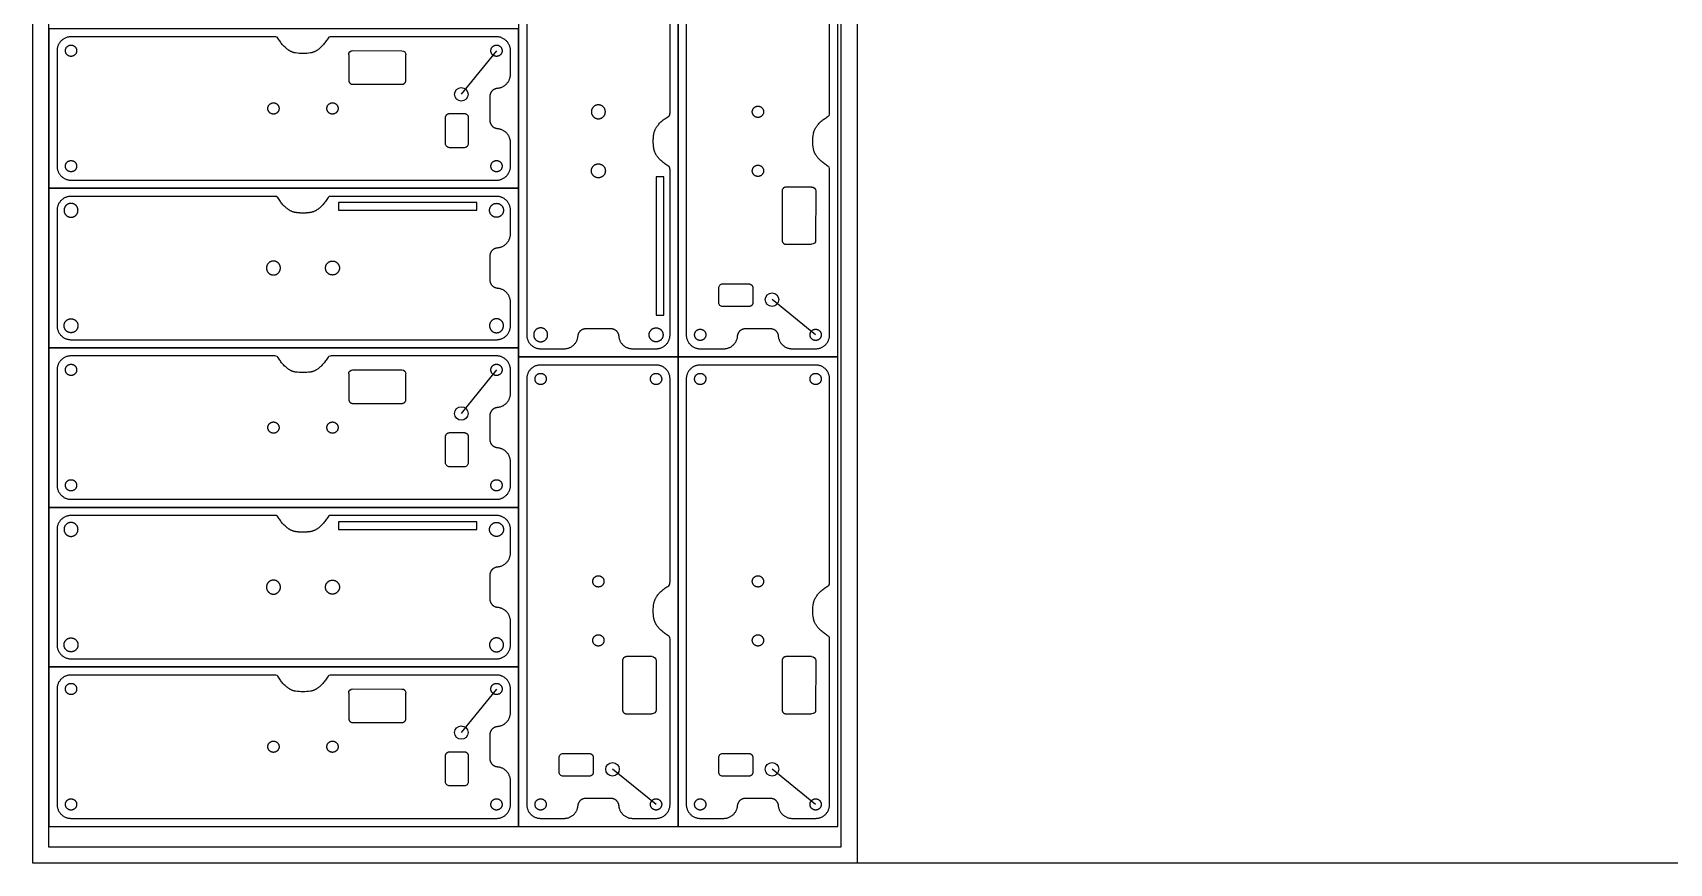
# Model space of a CAD drawing. Header units: millimetres. Extents: x 0 to 6370, y -460 to 1639.
# Drawn here: x 2439 to 3044, y 286 to 593 of the extents above; entities that cross this region are included whole.
import ezdxf

# ---------------------------------------------------------------- set-up
doc = ezdxf.new("R2010")
doc.units = ezdxf.units.MM
doc.layers.add('Default', color=7, linetype='Continuous', true_color=0x000000)
doc.layers.add('ESP', color=7, linetype='Continuous', true_color=0x000000)

msp = doc.modelspace()

# ---------------------------------------------------------------- linework, layer by layer
at = {"layer": 'Default', "color": 5}
for p, q in [((2447.58, 586.02), (2447.58, 543.34)), ((2615.22, 577.34), (2615.22, 586.02)), ((2607.72, 560.16), (2607.72, 569.21)), ((2615.22, 543.34), (2615.22, 552.02)), ((2447.58, 527.02), (2447.58, 484.34)), ((2615.22, 518.34), (2615.22, 527.02)), ((2607.72, 501.16), (2607.72, 510.21)), ((2615.22, 484.34), (2615.22, 493.02)), ((2643.19, 483.32), (2652.24, 483.32)), ((2702.19, 483.32), (2711.24, 483.32)), ((2626.38, 475.82), (2635.06, 475.82)), ((2660.38, 475.82), (2669.06, 475.82)), ((2685.38, 475.82), (2694.06, 475.82)), ((2719.38, 475.82), (2728.06, 475.82)), ((2447.58, 468.02), (2447.58, 425.34)), ((2615.22, 459.34), (2615.22, 468.02)), ((2669.06, 469.82), (2626.38, 469.82)), ((2728.06, 469.82), (2685.38, 469.82)), ((2607.72, 442.16), (2607.72, 451.21)), ((2615.22, 425.34), (2615.22, 434.02)), ((2447.58, 409.02), (2447.58, 366.34)), ((2615.22, 400.34), (2615.22, 409.02)), ((2607.72, 383.16), (2607.72, 392.21)), ((2615.22, 366.34), (2615.22, 375.02)), ((2447.58, 350.02), (2447.58, 307.34)), ((2615.22, 341.34), (2615.22, 350.02)), ((2607.72, 324.16), (2607.72, 333.21)), ((2615.22, 307.34), (2615.22, 316.02)), ((2643.19, 309.68), (2652.24, 309.68)), ((2702.19, 309.68), (2711.24, 309.68)), ((2626.38, 302.18), (2635.06, 302.18)), ((2660.38, 302.18), (2669.06, 302.18)), ((2685.38, 302.18), (2694.06, 302.18)), ((2719.38, 302.18), (2728.06, 302.18))]:
    msp.add_line(p, q, dxfattribs=at)
at = {"layer": 'Default', "color": 1}
for p, q in [((2555.42, 584.52), (2555.42, 575.11)), ((2576.58, 575.11), (2576.58, 584.52)), ((2556.92, 573.61), (2575.08, 573.61)), ((2592.72, 562.81), (2598.12, 562.81)), ((2715.65, 534.12), (2715.65, 515.95)), ((2726.56, 535.62), (2717.15, 535.62)), ((2717.15, 514.45), (2726.56, 514.45)), ((2704.84, 498.31), (2704.84, 492.91)), ((2555.42, 466.52), (2555.42, 457.11)), ((2576.58, 457.11), (2576.58, 466.52)), ((2556.92, 455.61), (2575.08, 455.61)), ((2592.72, 444.81), (2598.12, 444.81)), ((2656.65, 360.48), (2656.65, 342.32)), ((2667.56, 361.98), (2658.15, 361.98)), ((2715.65, 360.48), (2715.65, 342.32)), ((2726.56, 361.98), (2717.15, 361.98)), ((2555.42, 348.52), (2555.42, 339.11)), ((2576.58, 339.11), (2576.58, 348.52)), ((2658.15, 340.82), (2667.56, 340.82)), ((2717.15, 340.82), (2726.56, 340.82)), ((2556.92, 337.61), (2575.08, 337.61)), ((2592.72, 326.81), (2598.12, 326.81)), ((2645.84, 324.68), (2645.84, 319.28)), ((2704.84, 324.68), (2704.84, 319.28))]:
    msp.add_line(p, q, dxfattribs=at)
at = {"layer": 'Default', "color": 5}
for points in [[(2621.22, 638.29), (2621.22, 480.98)], [(2674.22, 563.45), (2674.22, 638.29)], [(2680.22, 638.29), (2680.22, 480.98)], [(2733.22, 563.45), (2733.22, 638.29)], [(2527.58, 591.18), (2452.74, 591.18)], [(2610.06, 591.18), (2549.42, 591.18)], [(2674.22, 480.98), (2674.22, 541.62)], [(2733.22, 480.98), (2733.22, 541.62)], [(2452.74, 538.18), (2610.06, 538.18)], [(2527.58, 532.18), (2452.74, 532.18)], [(2610.06, 532.18), (2549.42, 532.18)], [(2452.74, 479.18), (2610.06, 479.18)], [(2527.58, 473.18), (2452.74, 473.18)], [(2610.06, 473.18), (2549.42, 473.18)], [(2621.22, 464.66), (2621.22, 307.34)], [(2674.22, 389.82), (2674.22, 464.66)], [(2680.22, 464.66), (2680.22, 307.34)], [(2733.22, 389.82), (2733.22, 464.66)], [(2452.74, 420.18), (2610.06, 420.18)], [(2527.58, 414.18), (2452.74, 414.18)], [(2610.06, 414.18), (2549.42, 414.18)], [(2674.22, 307.34), (2674.22, 367.98)], [(2733.22, 307.34), (2733.22, 367.98)], [(2452.74, 361.18), (2610.06, 361.18)], [(2527.58, 355.18), (2452.74, 355.18)], [(2610.06, 355.18), (2549.42, 355.18)], [(2452.74, 302.18), (2610.06, 302.18)]]:
    msp.add_lwpolyline(points, dxfattribs=at)
at = {"layer": 'Default', "color": 1}
for points in [[(2599.62, 561.31), (2599.62, 551.68, -0.414214), (2598.12, 550.18), (2592.72, 550.18, -0.414214), (2591.22, 551.68), (2591.22, 561.31)], [(2703.34, 491.41), (2693.72, 491.41, -0.414214), (2692.22, 492.91), (2692.22, 498.31, -0.414214), (2693.72, 499.81), (2703.34, 499.81)], [(2599.62, 443.31), (2599.62, 433.68, -0.414214), (2598.12, 432.18), (2592.72, 432.18, -0.414214), (2591.22, 433.68), (2591.22, 443.31)], [(2599.62, 325.31), (2599.62, 315.68, -0.414214), (2598.12, 314.18), (2592.72, 314.18, -0.414214), (2591.22, 315.68), (2591.22, 325.31)], [(2644.34, 317.78), (2634.72, 317.78, -0.414214), (2633.22, 319.28), (2633.22, 324.68, -0.414214), (2634.72, 326.18), (2644.34, 326.18)], [(2703.34, 317.78), (2693.72, 317.78, -0.414214), (2692.22, 319.28), (2692.22, 324.68, -0.414214), (2693.72, 326.18), (2703.34, 326.18)]]:
    msp.add_lwpolyline(points, format="xyb", dxfattribs=at)
for points in [[(2671.91, 488.3), (2671.91, 539.45), (2669.06, 539.45), (2669.06, 488.3)], [(2602.73, 529.87), (2551.58, 529.87), (2551.58, 527.02), (2602.73, 527.02)], [(2602.73, 411.87), (2551.58, 411.87), (2551.58, 409.02), (2602.73, 409.02)]]:
    msp.add_lwpolyline(points, close=True, dxfattribs=at)
at = {"layer": 'Default', "color": 5}
for centre, radius, start, end in [((2527.58, 580.73), 10.45, 84.95302, 90), ((2528.42, 590.23), 0.914, 31.45347, 84.95302), ((2548.58, 590.23), 0.914, 95.04787, 148.54652), ((2549.42, 580.73), 10.45, 90, 95.04787), ((2722.76, 563.45), 10.45, 354.95302, 0), ((2732.27, 562.61), 0.914, 301.45347, 354.95302), ((2732.27, 542.46), 0.914, 5.04787, 58.54652), ((2722.77, 541.62), 10.45, 0, 5.04787), ((2527.58, 462.73), 10.45, 84.95302, 90), ((2528.42, 472.23), 0.914, 31.45347, 84.95302), ((2548.58, 472.23), 0.914, 95.04787, 148.54652), ((2549.42, 462.73), 10.45, 90, 95.04787), ((2673.27, 388.98), 0.914, 301.45347, 354.95302), ((2663.76, 389.82), 10.45, 354.95302, 0), ((2732.27, 388.98), 0.914, 301.45347, 354.95302), ((2722.76, 389.82), 10.45, 354.95302, 0), ((2673.27, 368.82), 0.914, 5.04787, 58.54652), ((2732.27, 368.82), 0.914, 5.04787, 58.54652), ((2663.77, 367.98), 10.45, 0, 5.04787), ((2722.77, 367.98), 10.45, 0, 5.04787), ((2527.58, 344.73), 10.45, 84.95302, 90), ((2528.42, 354.23), 0.914, 31.45347, 84.95302), ((2548.58, 354.23), 0.914, 95.04787, 148.54652), ((2549.42, 344.73), 10.45, 90, 95.04787)]:
    msp.add_arc(centre, radius, start, end, dxfattribs=at)
at = {"layer": 'Default', "color": 5, "extrusion": (0, 0, -1)}
for centre, start, end in [((-2538.5, 602.23), 270, 279.15508), ((-2538.5, 602.23), 260.84491, 270), ((-2744.26, 552.53), 0, 9.15508), ((-2744.26, 552.53), 350.84491, 0), ((-2538.5, 484.23), 270, 279.15508), ((-2538.5, 484.23), 260.84491, 270), ((-2685.26, 378.9), 0, 9.15508), ((-2744.26, 378.9), 0, 9.15508), ((-2685.26, 378.9), 350.84491, 0), ((-2744.26, 378.9), 350.84491, 0), ((-2538.5, 366.23), 270, 279.15508), ((-2538.5, 366.23), 260.84491, 270)]:
    msp.add_arc(centre, 17.24, start, end, dxfattribs=at)
at = {"layer": 'Default', "color": 1, "extrusion": (0, 0, -1)}
for centre, start, end in [((-2556.92, 584.58), 357.96013, 87.96013), ((-2575.08, 584.52), 90, 180), ((-2726.61, 534.12), 87.96013, 177.96013), ((-2726.56, 515.95), 180, 270), ((-2556.92, 466.58), 357.96013, 87.96013), ((-2575.08, 466.52), 90, 180), ((-2667.61, 360.48), 87.96013, 177.96013), ((-2726.61, 360.48), 87.96013, 177.96013), ((-2556.92, 348.58), 357.96013, 87.96013), ((-2575.08, 348.52), 90, 180), ((-2667.56, 342.32), 180, 270), ((-2726.56, 342.32), 180, 270)]:
    msp.add_arc(centre, 1.5, start, end, dxfattribs=at)
at = {"layer": 'Default', "color": 5}
for points, weights in [([(2452.74, 591.18), (2447.58, 591.18), (2447.58, 586.02)], [1, 0.707106781187, 1]), ([(2527.58, 591.18), (2527.58, 591.18), (2527.58, 591.18)], [0.999994862295, 0.999996238669, 0.999997615138]), ([(2535.76, 585.2), (2532.22, 585.77), (2529.2, 590.71)], [1, 0.979064273689, 1]), ([(2547.8, 590.71), (2544.78, 585.77), (2541.24, 585.2)], [1.00000237525, 0.979066609271, 1.00000237525]), ([(2615.22, 586.02), (2615.22, 591.18), (2610.06, 591.18)], [1, 0.707106781187, 1]), ([(2610.47, 572.2), (2615.22, 572.58), (2615.22, 577.34)], [1, 0.735061629416, 1]), ([(2607.72, 569.21), (2607.72, 571.98), (2610.47, 572.2)], [1, 0.735061629416, 1]), ([(2674.18, 562.53), (2674.22, 562.99), (2674.22, 563.45)], [1, 0.999030253958, 1]), ([(2674.22, 563.45), (2674.22, 563.45), (2674.22, 563.45)], [0.999994862204, 0.999996238624, 0.999997615138]), ([(2733.22, 563.45), (2733.22, 563.45), (2733.22, 563.45)], [0.999994862295, 0.999996238669, 0.999997615138]), ([(2610.47, 557.17), (2607.72, 557.39), (2607.72, 560.16)], [1, 0.735061629416, 1]), ([(2615.22, 552.02), (2615.22, 556.78), (2610.47, 557.17)], [1, 0.735061629416, 1]), ([(2668.24, 555.28), (2668.81, 558.82), (2673.74, 561.83)], [1, 0.979064273689, 1]), ([(2673.74, 561.83), (2674.14, 562.07), (2674.18, 562.53)], [1, 0.89298073496, 1]), ([(2727.24, 555.28), (2727.81, 558.82), (2732.74, 561.83)], [1, 0.979064273689, 1]), ([(2668.02, 552.53), (2668.02, 553.91), (2668.24, 555.28)], [1, 0.996810239212, 1]), ([(2668.24, 549.79), (2668.02, 551.15), (2668.02, 552.53)], [1, 0.996810235292, 1]), ([(2673.74, 543.24), (2668.81, 546.25), (2668.24, 549.79)], [1.00000237525, 0.979066609271, 1.00000237525]), ([(2732.74, 543.24), (2727.81, 546.25), (2727.24, 549.79)], [1.00000237525, 0.979066609271, 1.00000237525]), ([(2447.58, 543.34), (2447.58, 538.18), (2452.74, 538.18)], [1, 0.707106781187, 1]), ([(2610.06, 538.18), (2615.22, 538.18), (2615.22, 543.34)], [1, 0.707106781187, 1]), ([(2674.18, 542.54), (2674.14, 543), (2673.74, 543.24)], [1, 0.892984221784, 1]), ([(2674.22, 541.62), (2674.22, 542.08), (2674.18, 542.54)], [1, 0.999029913385, 1]), ([(2452.74, 532.18), (2447.58, 532.18), (2447.58, 527.02)], [1, 0.707106781187, 1]), ([(2528.5, 532.14), (2528.04, 532.18), (2527.58, 532.18)], [1, 0.999030253958, 1]), ([(2527.58, 532.18), (2527.58, 532.18), (2527.58, 532.18)], [0.999994862204, 0.999996238624, 0.999997615138]), ([(2529.2, 531.71), (2528.96, 532.1), (2528.5, 532.14)], [1, 0.89298073496, 1]), ([(2535.76, 526.2), (2532.22, 526.77), (2529.2, 531.71)], [1, 0.979064273689, 1]), ([(2547.8, 531.71), (2544.78, 526.77), (2541.24, 526.2)], [1.00000237525, 0.979066609271, 1.00000237525]), ([(2548.5, 532.14), (2548.04, 532.1), (2547.8, 531.71)], [1, 0.892984221784, 1]), ([(2549.42, 532.18), (2548.96, 532.18), (2548.5, 532.14)], [1, 0.999029913385, 1]), ([(2615.22, 527.02), (2615.22, 532.18), (2610.06, 532.18)], [1, 0.707106781187, 1]), ([(2615.22, 527.02), (2615.22, 532.18), (2610.06, 532.18)], [1, 0.707106781187, 1]), ([(2538.5, 525.99), (2537.12, 525.99), (2535.76, 526.2)], [1, 0.996810239212, 1]), ([(2541.24, 526.2), (2539.88, 525.99), (2538.5, 525.99)], [1, 0.996810235292, 1]), ([(2610.47, 513.2), (2615.22, 513.58), (2615.22, 518.34)], [1, 0.735061629416, 1]), ([(2607.72, 510.21), (2607.72, 512.98), (2610.47, 513.2)], [1, 0.735061629416, 1]), ([(2610.47, 498.17), (2607.72, 498.39), (2607.72, 501.16)], [1, 0.735061629416, 1]), ([(2615.22, 493.02), (2615.22, 497.78), (2610.47, 498.17)], [1, 0.735061629416, 1]), ([(2447.58, 484.34), (2447.58, 479.18), (2452.74, 479.18)], [1, 0.707106781187, 1]), ([(2610.06, 479.18), (2615.22, 479.18), (2615.22, 484.34)], [1, 0.707106781187, 1]), ([(2621.22, 480.98), (2621.22, 475.82), (2626.38, 475.82)], [1, 0.707106781187, 1]), ([(2635.06, 475.82), (2639.82, 475.82), (2640.2, 480.56)], [1, 0.735061629416, 1]), ([(2640.2, 480.56), (2640.42, 483.32), (2643.19, 483.32)], [1, 0.735061629416, 1]), ([(2652.24, 483.32), (2655.01, 483.32), (2655.23, 480.56)], [1, 0.735061629416, 1]), ([(2655.23, 480.56), (2655.62, 475.82), (2660.38, 475.82)], [1, 0.735061629416, 1]), ([(2669.06, 475.82), (2674.22, 475.82), (2674.22, 480.98)], [1, 0.707106781187, 1]), ([(2669.06, 475.82), (2674.22, 475.82), (2674.22, 480.98)], [1, 0.707106781187, 1]), ([(2680.22, 480.98), (2680.22, 475.82), (2685.38, 475.82)], [1, 0.707106781187, 1]), ([(2694.06, 475.82), (2698.82, 475.82), (2699.2, 480.56)], [1, 0.735061629416, 1]), ([(2699.2, 480.56), (2699.42, 483.32), (2702.19, 483.32)], [1, 0.735061629416, 1]), ([(2711.24, 483.32), (2714.01, 483.32), (2714.23, 480.56)], [1, 0.735061629416, 1]), ([(2714.23, 480.56), (2714.62, 475.82), (2719.38, 475.82)], [1, 0.735061629416, 1]), ([(2728.06, 475.82), (2733.22, 475.82), (2733.22, 480.98)], [1, 0.707106781187, 1]), ([(2452.74, 473.18), (2447.58, 473.18), (2447.58, 468.02)], [1, 0.707106781187, 1]), ([(2527.58, 473.18), (2527.58, 473.18), (2527.58, 473.18)], [0.999994862295, 0.999996238669, 0.999997615138]), ([(2535.76, 467.2), (2532.22, 467.77), (2529.2, 472.71)], [1, 0.979064273689, 1]), ([(2547.8, 472.71), (2544.78, 467.77), (2541.24, 467.2)], [1.00000237525, 0.979066609271, 1.00000237525]), ([(2615.22, 468.02), (2615.22, 473.18), (2610.06, 473.18)], [1, 0.707106781187, 1]), ([(2626.38, 469.82), (2621.22, 469.82), (2621.22, 464.66)], [1, 0.707106781187, 1]), ([(2674.22, 464.66), (2674.22, 469.82), (2669.06, 469.82)], [1, 0.707106781187, 1]), ([(2685.38, 469.82), (2680.22, 469.82), (2680.22, 464.66)], [1, 0.707106781187, 1]), ([(2733.22, 464.66), (2733.22, 469.82), (2728.06, 469.82)], [1, 0.707106781187, 1]), ([(2607.72, 451.21), (2607.72, 453.98), (2610.47, 454.2)], [1, 0.735061629416, 1]), ([(2610.47, 454.2), (2615.22, 454.58), (2615.22, 459.34)], [1, 0.735061629416, 1]), ([(2610.47, 439.17), (2607.72, 439.39), (2607.72, 442.16)], [1, 0.735061629416, 1]), ([(2615.22, 434.02), (2615.22, 438.78), (2610.47, 439.17)], [1, 0.735061629416, 1]), ([(2447.58, 425.34), (2447.58, 420.18), (2452.74, 420.18)], [1, 0.707106781187, 1]), ([(2610.06, 420.18), (2615.22, 420.18), (2615.22, 425.34)], [1, 0.707106781187, 1]), ([(2452.74, 414.18), (2447.58, 414.18), (2447.58, 409.02)], [1, 0.707106781187, 1]), ([(2528.5, 414.14), (2528.04, 414.18), (2527.58, 414.18)], [1, 0.999030253958, 1]), ([(2527.58, 414.18), (2527.58, 414.18), (2527.58, 414.18)], [0.999994862204, 0.999996238624, 0.999997615138]), ([(2529.2, 413.71), (2528.96, 414.1), (2528.5, 414.14)], [1, 0.89298073496, 1]), ([(2535.76, 408.2), (2532.22, 408.77), (2529.2, 413.71)], [1, 0.979064273689, 1]), ([(2547.8, 413.71), (2544.78, 408.77), (2541.24, 408.2)], [1.00000237525, 0.979066609271, 1.00000237525]), ([(2548.5, 414.14), (2548.04, 414.1), (2547.8, 413.71)], [1, 0.892984221784, 1]), ([(2549.42, 414.18), (2548.96, 414.18), (2548.5, 414.14)], [1, 0.999029913385, 1]), ([(2615.22, 409.02), (2615.22, 414.18), (2610.06, 414.18)], [1, 0.707106781187, 1]), ([(2615.22, 409.02), (2615.22, 414.18), (2610.06, 414.18)], [1, 0.707106781187, 1]), ([(2538.5, 407.99), (2537.12, 407.99), (2535.76, 408.2)], [1, 0.996810239212, 1]), ([(2541.24, 408.2), (2539.88, 407.99), (2538.5, 407.99)], [1, 0.996810235292, 1]), ([(2610.47, 395.2), (2615.22, 395.58), (2615.22, 400.34)], [1, 0.735061629416, 1]), ([(2607.72, 392.21), (2607.72, 394.98), (2610.47, 395.2)], [1, 0.735061629416, 1]), ([(2668.24, 381.64), (2668.81, 385.18), (2673.74, 388.2)], [1, 0.979064273689, 1]), ([(2674.22, 389.82), (2674.22, 389.82), (2674.22, 389.82)], [0.999994862295, 0.999996238669, 0.999997615138]), ([(2727.24, 381.64), (2727.81, 385.18), (2732.74, 388.2)], [1, 0.979064273689, 1]), ([(2733.22, 389.82), (2733.22, 389.82), (2733.22, 389.82)], [0.999994862295, 0.999996238669, 0.999997615138]), ([(2610.47, 380.17), (2607.72, 380.39), (2607.72, 383.16)], [1, 0.735061629416, 1]), ([(2615.22, 375.02), (2615.22, 379.78), (2610.47, 380.17)], [1, 0.735061629416, 1]), ([(2673.74, 369.6), (2668.81, 372.62), (2668.24, 376.16)], [1.00000237525, 0.979066609271, 1.00000237525]), ([(2732.74, 369.6), (2727.81, 372.62), (2727.24, 376.16)], [1.00000237525, 0.979066609271, 1.00000237525]), ([(2447.58, 366.34), (2447.58, 361.18), (2452.74, 361.18)], [1, 0.707106781187, 1]), ([(2610.06, 361.18), (2615.22, 361.18), (2615.22, 366.34)], [1, 0.707106781187, 1]), ([(2452.74, 355.18), (2447.58, 355.18), (2447.58, 350.02)], [1, 0.707106781187, 1]), ([(2527.58, 355.18), (2527.58, 355.18), (2527.58, 355.18)], [0.999994862295, 0.999996238669, 0.999997615138]), ([(2535.76, 349.2), (2532.22, 349.77), (2529.2, 354.71)], [1, 0.979064273689, 1]), ([(2547.8, 354.71), (2544.78, 349.77), (2541.24, 349.2)], [1.00000237525, 0.979066609271, 1.00000237525]), ([(2615.22, 350.02), (2615.22, 355.18), (2610.06, 355.18)], [1, 0.707106781187, 1]), ([(2610.47, 336.2), (2615.22, 336.58), (2615.22, 341.34)], [1, 0.735061629416, 1]), ([(2607.72, 333.21), (2607.72, 335.98), (2610.47, 336.2)], [1, 0.735061629416, 1]), ([(2610.47, 321.17), (2607.72, 321.39), (2607.72, 324.16)], [1, 0.735061629416, 1]), ([(2615.22, 316.02), (2615.22, 320.78), (2610.47, 321.17)], [1, 0.735061629416, 1]), ([(2640.2, 306.93), (2640.42, 309.68), (2643.19, 309.68)], [1, 0.735061629416, 1]), ([(2652.24, 309.68), (2655.01, 309.68), (2655.23, 306.93)], [1, 0.735061629416, 1]), ([(2699.2, 306.93), (2699.42, 309.68), (2702.19, 309.68)], [1, 0.735061629416, 1]), ([(2711.24, 309.68), (2714.01, 309.68), (2714.23, 306.93)], [1, 0.735061629416, 1]), ([(2447.58, 307.34), (2447.58, 302.18), (2452.74, 302.18)], [1, 0.707106781187, 1]), ([(2610.06, 302.18), (2615.22, 302.18), (2615.22, 307.34)], [1, 0.707106781187, 1]), ([(2621.22, 307.34), (2621.22, 302.18), (2626.38, 302.18)], [1, 0.707106781187, 1]), ([(2635.06, 302.18), (2639.82, 302.18), (2640.2, 306.93)], [1, 0.735061629416, 1]), ([(2655.23, 306.93), (2655.62, 302.18), (2660.38, 302.18)], [1, 0.735061629416, 1]), ([(2669.06, 302.18), (2674.22, 302.18), (2674.22, 307.34)], [1, 0.707106781187, 1]), ([(2680.22, 307.34), (2680.22, 302.18), (2685.38, 302.18)], [1, 0.707106781187, 1]), ([(2694.06, 302.18), (2698.82, 302.18), (2699.2, 306.93)], [1, 0.735061629416, 1]), ([(2714.23, 306.93), (2714.62, 302.18), (2719.38, 302.18)], [1, 0.735061629416, 1]), ([(2728.06, 302.18), (2733.22, 302.18), (2733.22, 307.34)], [1, 0.707106781187, 1])]:
    msp.add_rational_spline(points, weights, degree=2, dxfattribs=at)
at = {"layer": 'Default', "color": 1}
for points, knots in [([(2450.66, 586.02), (2450.66, 583.94), (2452.74, 583.94), (2454.82, 583.94), (2454.82, 586.02), (2454.82, 588.11), (2452.74, 588.11), (2450.66, 588.11), (2450.66, 586.02)], [0, 0, 0, 3.271655, 3.271655, 6.543309, 6.543309, 9.814964, 9.814964, 13.086618, 13.086618, 13.086618]), ([(2607.97, 586.02), (2607.97, 583.94), (2610.06, 583.94), (2612.14, 583.94), (2612.14, 586.02), (2612.14, 588.11), (2610.06, 588.11), (2607.97, 588.11), (2607.97, 586.02)], [0, 0, 0, 3.271655, 3.271655, 6.543309, 6.543309, 9.814964, 9.814964, 13.086618, 13.086618, 13.086618]), ([(2525.51, 564.68), (2525.51, 562.6), (2527.59, 562.6), (2529.67, 562.6), (2529.67, 564.68), (2529.67, 566.76), (2527.59, 566.76), (2525.51, 566.76), (2525.51, 564.68)], [0, 0, 0, 3.271655, 3.271655, 6.543309, 6.543309, 9.814964, 9.814964, 13.086618, 13.086618, 13.086618]), ([(2547.33, 564.68), (2547.33, 562.6), (2549.41, 562.6), (2551.49, 562.6), (2551.49, 564.68), (2551.49, 566.76), (2549.41, 566.76), (2547.33, 566.76), (2547.33, 564.68)], [0, 0, 0, 3.271655, 3.271655, 6.543309, 6.543309, 9.814964, 9.814964, 13.086618, 13.086618, 13.086618]), ([(2647.72, 566.02), (2650.3, 566.02), (2650.3, 563.44), (2650.3, 560.86), (2647.72, 560.86), (2645.14, 560.86), (2645.14, 563.44), (2645.14, 566.02), (2647.72, 566.02)], [0, 0, 0, 4.052164, 4.052164, 8.104327, 8.104327, 12.156491, 12.156491, 16.208655, 16.208655, 16.208655]), ([(2706.72, 565.53), (2704.63, 565.53), (2704.63, 563.44), (2704.63, 561.36), (2706.72, 561.36), (2708.8, 561.36), (2708.8, 563.44), (2708.8, 565.53), (2706.72, 565.53)], [0, 0, 0, 3.271655, 3.271655, 6.543309, 6.543309, 9.814964, 9.814964, 13.086618, 13.086618, 13.086618]), ([(2450.66, 543.34), (2450.66, 541.26), (2452.74, 541.26), (2454.82, 541.26), (2454.82, 543.34), (2454.82, 545.42), (2452.74, 545.42), (2450.66, 545.42), (2450.66, 543.34)], [0, 0, 0, 3.271655, 3.271655, 6.543309, 6.543309, 9.814964, 9.814964, 13.086618, 13.086618, 13.086618]), ([(2607.97, 543.34), (2607.97, 541.26), (2610.06, 541.26), (2612.14, 541.26), (2612.14, 543.34), (2612.14, 545.42), (2610.06, 545.42), (2607.97, 545.42), (2607.97, 543.34)], [0, 0, 0, 3.271655, 3.271655, 6.543309, 6.543309, 9.814964, 9.814964, 13.086618, 13.086618, 13.086618]), ([(2647.72, 539.04), (2650.3, 539.04), (2650.3, 541.62), (2650.3, 544.2), (2647.72, 544.2), (2645.14, 544.2), (2645.14, 541.62), (2645.14, 539.04), (2647.72, 539.04)], [0, 0, 0, 4.052164, 4.052164, 8.104327, 8.104327, 12.156491, 12.156491, 16.208655, 16.208655, 16.208655]), ([(2706.72, 543.71), (2704.63, 543.71), (2704.63, 541.62), (2704.63, 539.54), (2706.72, 539.54), (2708.8, 539.54), (2708.8, 541.62), (2708.8, 543.71), (2706.72, 543.71)], [0, 0, 0, 3.271655, 3.271655, 6.543309, 6.543309, 9.814964, 9.814964, 13.086618, 13.086618, 13.086618]), ([(2450.16, 527.02), (2450.16, 529.6), (2452.74, 529.6), (2455.32, 529.6), (2455.32, 527.02), (2455.32, 524.44), (2452.74, 524.44), (2450.16, 524.44), (2450.16, 527.02)], [0, 0, 0, 4.052164, 4.052164, 8.104327, 8.104327, 12.156491, 12.156491, 16.208655, 16.208655, 16.208655]), ([(2612.64, 527.02), (2612.64, 529.6), (2610.06, 529.6), (2607.48, 529.6), (2607.48, 527.02), (2607.48, 524.44), (2610.06, 524.44), (2612.64, 524.44), (2612.64, 527.02)], [0, 0, 0, 4.052164, 4.052164, 8.104327, 8.104327, 12.156491, 12.156491, 16.208655, 16.208655, 16.208655]), ([(2525.01, 505.68), (2525.01, 508.26), (2527.59, 508.26), (2530.17, 508.26), (2530.17, 505.68), (2530.17, 503.1), (2527.59, 503.1), (2525.01, 503.1), (2525.01, 505.68)], [0, 0, 0, 4.052164, 4.052164, 8.104327, 8.104327, 12.156491, 12.156491, 16.208655, 16.208655, 16.208655]), ([(2551.99, 505.68), (2551.99, 508.26), (2549.41, 508.26), (2546.83, 508.26), (2546.83, 505.68), (2546.83, 503.1), (2549.41, 503.1), (2551.99, 503.1), (2551.99, 505.68)], [0, 0, 0, 4.052164, 4.052164, 8.104327, 8.104327, 12.156491, 12.156491, 16.208655, 16.208655, 16.208655]), ([(2450.16, 484.34), (2450.16, 481.76), (2452.74, 481.76), (2455.32, 481.76), (2455.32, 484.34), (2455.32, 486.92), (2452.74, 486.92), (2450.16, 486.92), (2450.16, 484.34)], [0, 0, 0, 4.052164, 4.052164, 8.104327, 8.104327, 12.156491, 12.156491, 16.208655, 16.208655, 16.208655]), ([(2612.64, 484.34), (2612.64, 481.76), (2610.06, 481.76), (2607.48, 481.76), (2607.48, 484.34), (2607.48, 486.92), (2610.06, 486.92), (2612.64, 486.92), (2612.64, 484.34)], [0, 0, 0, 4.052164, 4.052164, 8.104327, 8.104327, 12.156491, 12.156491, 16.208655, 16.208655, 16.208655]), ([(2626.38, 478.4), (2623.8, 478.4), (2623.8, 480.98), (2623.8, 483.56), (2626.38, 483.56), (2628.96, 483.56), (2628.96, 480.98), (2628.96, 478.4), (2626.38, 478.4)], [0, 0, 0, 4.052164, 4.052164, 8.104327, 8.104327, 12.156491, 12.156491, 16.208655, 16.208655, 16.208655]), ([(2669.06, 478.4), (2671.64, 478.4), (2671.64, 480.98), (2671.64, 483.56), (2669.06, 483.56), (2666.48, 483.56), (2666.48, 480.98), (2666.48, 478.4), (2669.06, 478.4)], [0, 0, 0, 4.052164, 4.052164, 8.104327, 8.104327, 12.156491, 12.156491, 16.208655, 16.208655, 16.208655]), ([(2685.38, 483.06), (2683.29, 483.06), (2683.29, 480.98), (2683.29, 478.89), (2685.38, 478.89), (2687.46, 478.89), (2687.46, 480.98), (2687.46, 483.06), (2685.38, 483.06)], [0, 0, 0, 3.271655, 3.271655, 6.543309, 6.543309, 9.814964, 9.814964, 13.086618, 13.086618, 13.086618]), ([(2728.06, 483.06), (2725.97, 483.06), (2725.97, 480.98), (2725.97, 478.89), (2728.06, 478.89), (2730.14, 478.89), (2730.14, 480.98), (2730.14, 483.06), (2728.06, 483.06)], [0, 0, 0, 3.271655, 3.271655, 6.543309, 6.543309, 9.814964, 9.814964, 13.086618, 13.086618, 13.086618]), ([(2450.66, 468.02), (2450.66, 465.94), (2452.74, 465.94), (2454.82, 465.94), (2454.82, 468.02), (2454.82, 470.11), (2452.74, 470.11), (2450.66, 470.11), (2450.66, 468.02)], [0, 0, 0, 3.271655, 3.271655, 6.543309, 6.543309, 9.814964, 9.814964, 13.086618, 13.086618, 13.086618]), ([(2607.97, 468.02), (2607.97, 465.94), (2610.06, 465.94), (2612.14, 465.94), (2612.14, 468.02), (2612.14, 470.11), (2610.06, 470.11), (2607.97, 470.11), (2607.97, 468.02)], [0, 0, 0, 3.271655, 3.271655, 6.543309, 6.543309, 9.814964, 9.814964, 13.086618, 13.086618, 13.086618]), ([(2626.38, 466.74), (2624.29, 466.74), (2624.29, 464.66), (2624.29, 462.57), (2626.38, 462.57), (2628.46, 462.57), (2628.46, 464.66), (2628.46, 466.74), (2626.38, 466.74)], [0, 0, 0, 3.271655, 3.271655, 6.543309, 6.543309, 9.814964, 9.814964, 13.086618, 13.086618, 13.086618]), ([(2669.06, 466.74), (2666.97, 466.74), (2666.97, 464.66), (2666.97, 462.57), (2669.06, 462.57), (2671.14, 462.57), (2671.14, 464.66), (2671.14, 466.74), (2669.06, 466.74)], [0, 0, 0, 3.271655, 3.271655, 6.543309, 6.543309, 9.814964, 9.814964, 13.086618, 13.086618, 13.086618]), ([(2685.38, 466.74), (2683.29, 466.74), (2683.29, 464.66), (2683.29, 462.57), (2685.38, 462.57), (2687.46, 462.57), (2687.46, 464.66), (2687.46, 466.74), (2685.38, 466.74)], [0, 0, 0, 3.271655, 3.271655, 6.543309, 6.543309, 9.814964, 9.814964, 13.086618, 13.086618, 13.086618]), ([(2728.06, 466.74), (2725.97, 466.74), (2725.97, 464.66), (2725.97, 462.57), (2728.06, 462.57), (2730.14, 462.57), (2730.14, 464.66), (2730.14, 466.74), (2728.06, 466.74)], [0, 0, 0, 3.271655, 3.271655, 6.543309, 6.543309, 9.814964, 9.814964, 13.086618, 13.086618, 13.086618]), ([(2525.51, 446.68), (2525.51, 444.6), (2527.59, 444.6), (2529.67, 444.6), (2529.67, 446.68), (2529.67, 448.76), (2527.59, 448.76), (2525.51, 448.76), (2525.51, 446.68)], [0, 0, 0, 3.271655, 3.271655, 6.543309, 6.543309, 9.814964, 9.814964, 13.086618, 13.086618, 13.086618]), ([(2547.33, 446.68), (2547.33, 444.6), (2549.41, 444.6), (2551.49, 444.6), (2551.49, 446.68), (2551.49, 448.76), (2549.41, 448.76), (2547.33, 448.76), (2547.33, 446.68)], [0, 0, 0, 3.271655, 3.271655, 6.543309, 6.543309, 9.814964, 9.814964, 13.086618, 13.086618, 13.086618]), ([(2450.66, 425.34), (2450.66, 423.26), (2452.74, 423.26), (2454.82, 423.26), (2454.82, 425.34), (2454.82, 427.42), (2452.74, 427.42), (2450.66, 427.42), (2450.66, 425.34)], [0, 0, 0, 3.271655, 3.271655, 6.543309, 6.543309, 9.814964, 9.814964, 13.086618, 13.086618, 13.086618]), ([(2607.97, 425.34), (2607.97, 423.26), (2610.06, 423.26), (2612.14, 423.26), (2612.14, 425.34), (2612.14, 427.42), (2610.06, 427.42), (2607.97, 427.42), (2607.97, 425.34)], [0, 0, 0, 3.271655, 3.271655, 6.543309, 6.543309, 9.814964, 9.814964, 13.086618, 13.086618, 13.086618]), ([(2450.16, 409.02), (2450.16, 411.6), (2452.74, 411.6), (2455.32, 411.6), (2455.32, 409.02), (2455.32, 406.44), (2452.74, 406.44), (2450.16, 406.44), (2450.16, 409.02)], [0, 0, 0, 4.052164, 4.052164, 8.104327, 8.104327, 12.156491, 12.156491, 16.208655, 16.208655, 16.208655]), ([(2612.64, 409.02), (2612.64, 411.6), (2610.06, 411.6), (2607.48, 411.6), (2607.48, 409.02), (2607.48, 406.44), (2610.06, 406.44), (2612.64, 406.44), (2612.64, 409.02)], [0, 0, 0, 4.052164, 4.052164, 8.104327, 8.104327, 12.156491, 12.156491, 16.208655, 16.208655, 16.208655]), ([(2525.01, 387.68), (2525.01, 390.26), (2527.59, 390.26), (2530.17, 390.26), (2530.17, 387.68), (2530.17, 385.1), (2527.59, 385.1), (2525.01, 385.1), (2525.01, 387.68)], [0, 0, 0, 4.052164, 4.052164, 8.104327, 8.104327, 12.156491, 12.156491, 16.208655, 16.208655, 16.208655]), ([(2551.99, 387.68), (2551.99, 390.26), (2549.41, 390.26), (2546.83, 390.26), (2546.83, 387.68), (2546.83, 385.1), (2549.41, 385.1), (2551.99, 385.1), (2551.99, 387.68)], [0, 0, 0, 4.052164, 4.052164, 8.104327, 8.104327, 12.156491, 12.156491, 16.208655, 16.208655, 16.208655]), ([(2647.72, 391.89), (2645.63, 391.89), (2645.63, 389.81), (2645.63, 387.73), (2647.72, 387.73), (2649.8, 387.73), (2649.8, 389.81), (2649.8, 391.89), (2647.72, 391.89)], [0, 0, 0, 3.271655, 3.271655, 6.543309, 6.543309, 9.814964, 9.814964, 13.086618, 13.086618, 13.086618]), ([(2706.72, 391.89), (2704.63, 391.89), (2704.63, 389.81), (2704.63, 387.73), (2706.72, 387.73), (2708.8, 387.73), (2708.8, 389.81), (2708.8, 391.89), (2706.72, 391.89)], [0, 0, 0, 3.271655, 3.271655, 6.543309, 6.543309, 9.814964, 9.814964, 13.086618, 13.086618, 13.086618]), ([(2647.72, 370.07), (2645.63, 370.07), (2645.63, 367.99), (2645.63, 365.91), (2647.72, 365.91), (2649.8, 365.91), (2649.8, 367.99), (2649.8, 370.07), (2647.72, 370.07)], [0, 0, 0, 3.271655, 3.271655, 6.543309, 6.543309, 9.814964, 9.814964, 13.086618, 13.086618, 13.086618]), ([(2706.72, 370.07), (2704.63, 370.07), (2704.63, 367.99), (2704.63, 365.91), (2706.72, 365.91), (2708.8, 365.91), (2708.8, 367.99), (2708.8, 370.07), (2706.72, 370.07)], [0, 0, 0, 3.271655, 3.271655, 6.543309, 6.543309, 9.814964, 9.814964, 13.086618, 13.086618, 13.086618]), ([(2450.16, 366.34), (2450.16, 363.76), (2452.74, 363.76), (2455.32, 363.76), (2455.32, 366.34), (2455.32, 368.92), (2452.74, 368.92), (2450.16, 368.92), (2450.16, 366.34)], [0, 0, 0, 4.052164, 4.052164, 8.104327, 8.104327, 12.156491, 12.156491, 16.208655, 16.208655, 16.208655]), ([(2612.64, 366.34), (2612.64, 363.76), (2610.06, 363.76), (2607.48, 363.76), (2607.48, 366.34), (2607.48, 368.92), (2610.06, 368.92), (2612.64, 368.92), (2612.64, 366.34)], [0, 0, 0, 4.052164, 4.052164, 8.104327, 8.104327, 12.156491, 12.156491, 16.208655, 16.208655, 16.208655]), ([(2450.66, 350.02), (2450.66, 347.94), (2452.74, 347.94), (2454.82, 347.94), (2454.82, 350.02), (2454.82, 352.11), (2452.74, 352.11), (2450.66, 352.11), (2450.66, 350.02)], [0, 0, 0, 3.271655, 3.271655, 6.543309, 6.543309, 9.814964, 9.814964, 13.086618, 13.086618, 13.086618]), ([(2607.97, 350.02), (2607.97, 347.94), (2610.06, 347.94), (2612.14, 347.94), (2612.14, 350.02), (2612.14, 352.11), (2610.06, 352.11), (2607.97, 352.11), (2607.97, 350.02)], [0, 0, 0, 3.271655, 3.271655, 6.543309, 6.543309, 9.814964, 9.814964, 13.086618, 13.086618, 13.086618]), ([(2525.51, 328.68), (2525.51, 326.6), (2527.59, 326.6), (2529.67, 326.6), (2529.67, 328.68), (2529.67, 330.76), (2527.59, 330.76), (2525.51, 330.76), (2525.51, 328.68)], [0, 0, 0, 3.271655, 3.271655, 6.543309, 6.543309, 9.814964, 9.814964, 13.086618, 13.086618, 13.086618]), ([(2547.33, 328.68), (2547.33, 326.6), (2549.41, 326.6), (2551.49, 326.6), (2551.49, 328.68), (2551.49, 330.76), (2549.41, 330.76), (2547.33, 330.76), (2547.33, 328.68)], [0, 0, 0, 3.271655, 3.271655, 6.543309, 6.543309, 9.814964, 9.814964, 13.086618, 13.086618, 13.086618]), ([(2450.66, 307.34), (2450.66, 305.26), (2452.74, 305.26), (2454.82, 305.26), (2454.82, 307.34), (2454.82, 309.42), (2452.74, 309.42), (2450.66, 309.42), (2450.66, 307.34)], [0, 0, 0, 3.271655, 3.271655, 6.543309, 6.543309, 9.814964, 9.814964, 13.086618, 13.086618, 13.086618]), ([(2607.97, 307.34), (2607.97, 305.26), (2610.06, 305.26), (2612.14, 305.26), (2612.14, 307.34), (2612.14, 309.42), (2610.06, 309.42), (2607.97, 309.42), (2607.97, 307.34)], [0, 0, 0, 3.271655, 3.271655, 6.543309, 6.543309, 9.814964, 9.814964, 13.086618, 13.086618, 13.086618]), ([(2626.38, 309.42), (2624.29, 309.42), (2624.29, 307.34), (2624.29, 305.26), (2626.38, 305.26), (2628.46, 305.26), (2628.46, 307.34), (2628.46, 309.42), (2626.38, 309.42)], [0, 0, 0, 3.271655, 3.271655, 6.543309, 6.543309, 9.814964, 9.814964, 13.086618, 13.086618, 13.086618]), ([(2669.06, 309.42), (2666.97, 309.42), (2666.97, 307.34), (2666.97, 305.26), (2669.06, 305.26), (2671.14, 305.26), (2671.14, 307.34), (2671.14, 309.42), (2669.06, 309.42)], [0, 0, 0, 3.271655, 3.271655, 6.543309, 6.543309, 9.814964, 9.814964, 13.086618, 13.086618, 13.086618]), ([(2685.38, 309.42), (2683.29, 309.42), (2683.29, 307.34), (2683.29, 305.26), (2685.38, 305.26), (2687.46, 305.26), (2687.46, 307.34), (2687.46, 309.42), (2685.38, 309.42)], [0, 0, 0, 3.271655, 3.271655, 6.543309, 6.543309, 9.814964, 9.814964, 13.086618, 13.086618, 13.086618]), ([(2728.06, 309.42), (2725.97, 309.42), (2725.97, 307.34), (2725.97, 305.26), (2728.06, 305.26), (2730.14, 305.26), (2730.14, 307.34), (2730.14, 309.42), (2728.06, 309.42)], [0, 0, 0, 3.271655, 3.271655, 6.543309, 6.543309, 9.814964, 9.814964, 13.086618, 13.086618, 13.086618])]:
    msp.add_rational_spline(points, [1, 0.707106781187, 1, 0.707106781187, 1, 0.707106781187, 1, 0.707106781187, 1], degree=2, knots=knots, dxfattribs=at)
for points in [[(2555.42, 575.11), (2555.42, 573.61), (2556.92, 573.61)], [(2575.08, 573.61), (2576.58, 573.61), (2576.58, 575.11)], [(2591.22, 561.31), (2591.22, 562.81), (2592.72, 562.81)], [(2598.12, 562.81), (2599.62, 562.81), (2599.62, 561.31)], [(2717.15, 535.62), (2715.65, 535.62), (2715.65, 534.12)], [(2715.65, 515.95), (2715.65, 514.45), (2717.15, 514.45)], [(2703.34, 499.81), (2704.84, 499.81), (2704.84, 498.31)], [(2704.84, 492.91), (2704.84, 491.41), (2703.34, 491.41)], [(2555.42, 457.11), (2555.42, 455.61), (2556.92, 455.61)], [(2575.08, 455.61), (2576.58, 455.61), (2576.58, 457.11)], [(2591.22, 443.31), (2591.22, 444.81), (2592.72, 444.81)], [(2598.12, 444.81), (2599.62, 444.81), (2599.62, 443.31)], [(2658.15, 361.98), (2656.65, 361.98), (2656.65, 360.48)], [(2717.15, 361.98), (2715.65, 361.98), (2715.65, 360.48)], [(2555.42, 339.11), (2555.42, 337.61), (2556.92, 337.61)], [(2575.08, 337.61), (2576.58, 337.61), (2576.58, 339.11)], [(2656.65, 342.32), (2656.65, 340.82), (2658.15, 340.82)], [(2715.65, 342.32), (2715.65, 340.82), (2717.15, 340.82)], [(2591.22, 325.31), (2591.22, 326.81), (2592.72, 326.81)], [(2598.12, 326.81), (2599.62, 326.81), (2599.62, 325.31)], [(2644.34, 326.18), (2645.84, 326.18), (2645.84, 324.68)], [(2703.34, 326.18), (2704.84, 326.18), (2704.84, 324.68)], [(2645.84, 319.28), (2645.84, 317.78), (2644.34, 317.78)], [(2704.84, 319.28), (2704.84, 317.78), (2703.34, 317.78)]]:
    msp.add_rational_spline(points, [1, 0.707106781187, 1], degree=2, dxfattribs=at)
at = {"layer": 'Default', "color": 5, "true_color": 0x0000ff}
for points in [[(2610.06, 479.18), (2615.22, 479.18), (2615.22, 484.34)], [(2621.22, 480.98), (2621.22, 475.82), (2626.38, 475.82)], [(2610.06, 361.18), (2615.22, 361.18), (2615.22, 366.34)]]:
    msp.add_rational_spline(points, [1, 0.707106781187, 1], degree=2, dxfattribs=at)
at = {"layer": 'ESP', "color": 1}
for p, q in [((2556.86, 586.08), (2575.08, 586.02)), ((2728.11, 534.17), (2728.06, 515.95)), ((2556.86, 468.08), (2575.08, 468.02)), ((2669.11, 360.54), (2669.06, 342.32)), ((2728.11, 360.54), (2728.06, 342.32)), ((2556.86, 350.08), (2575.08, 350.02))]:
    msp.add_line(p, q, dxfattribs=at)
at = {"layer": 'ESP'}
for p, q in [((2610.06, 586.02), (2597.05, 569.91)), ((2728.06, 480.98), (2711.95, 493.99)), ((2610.06, 468.02), (2597.05, 451.91)), ((2610.06, 350.02), (2597.05, 333.91)), ((2669.06, 307.34), (2652.95, 320.35)), ((2728.06, 307.34), (2711.95, 320.35))]:
    msp.add_line(p, q, dxfattribs=at)
at = {"layer": 'ESP', "color": 7}
for points in [[(2438.58, 895.18), (3657.78, 895.18), (3657.78, 285.58), (2438.58, 285.58)], [(2438.58, 285.58), (2438.58, 895.18), (2743.38, 895.18), (2743.38, 285.58)], [(2444.58, 291.58), (2444.58, 889.18), (2737.38, 889.18), (2737.38, 291.58)]]:
    msp.add_lwpolyline(points, close=True, dxfattribs=at)
at = {"layer": 'ESP'}
for points in [[(2677.22, 472.82), (2677.22, 646.45), (2618.22, 646.45), (2618.22, 472.82)], [(2736.22, 472.82), (2736.22, 646.45), (2677.22, 646.45), (2677.22, 472.82)], [(2618.22, 594.18), (2444.58, 594.18), (2444.58, 535.18), (2618.22, 535.18)], [(2618.22, 535.18), (2444.58, 535.18), (2444.58, 476.18), (2618.22, 476.18)], [(2618.22, 476.18), (2444.58, 476.18), (2444.58, 417.18), (2618.22, 417.18)], [(2677.22, 299.18), (2677.22, 472.82), (2618.22, 472.82), (2618.22, 299.18)], [(2736.22, 299.18), (2736.22, 472.82), (2677.22, 472.82), (2677.22, 299.18)], [(2618.22, 417.18), (2444.58, 417.18), (2444.58, 358.18), (2618.22, 358.18)], [(2618.22, 358.18), (2444.58, 358.18), (2444.58, 299.18), (2618.22, 299.18)]]:
    msp.add_lwpolyline(points, close=True, dxfattribs=at)
at = {"layer": 'ESP', "color": 1}
for centre in [(2597.05, 569.91), (2711.95, 493.99), (2597.05, 451.91), (2597.05, 333.91), (2652.95, 320.35), (2711.95, 320.35)]:
    msp.add_circle(centre, 2.5, dxfattribs=at)

doc.saveas('drawing.dxf')
